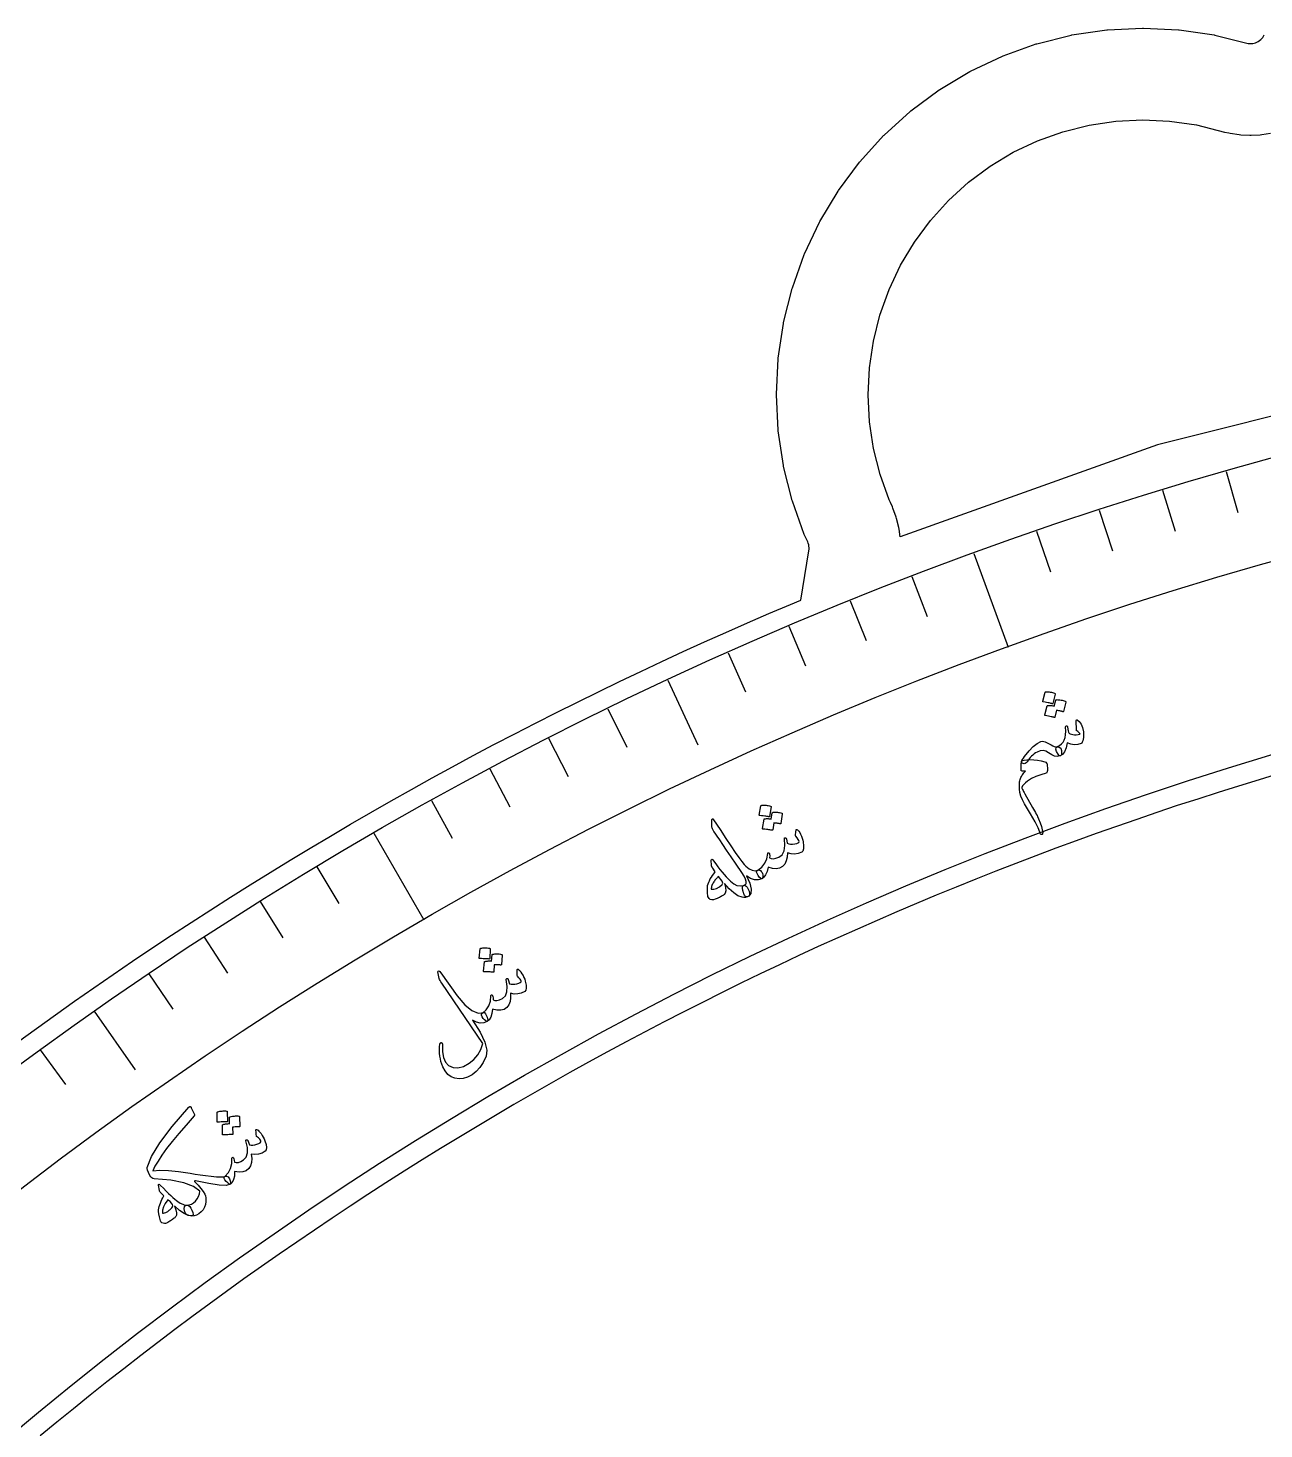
# Model space of a CAD drawing. Header units: millimetres. Extents: x -75 to 75, y -75 to 97.
# Drawn here: x -44.1 to -19.82, y 52.92 to 80.44 of the extents above; entities that cross this region are included whole.
import ezdxf

# ---------------------------------------------------------------- set-up
doc = ezdxf.new("R2010")
doc.units = ezdxf.units.MM
for name, color, linetype in [('CUT_INNER', 6, 'Continuous'), ('CUT_OUTER', 1, 'Continuous'), ('ENGRAVE', 7, 'Continuous'), ('ENGRAVE_FINE', 8, 'Continuous'), ('TEXT', 5, 'Continuous')]:
    doc.layers.add(name, color=color, linetype=linetype)

msp = doc.modelspace()

# ---------------------------------------------------------------- linework, layer by layer
at = {"layer": 'CUT_INNER'}
msp.add_lwpolyline([(-19.5175, 65.791), (-19.9208, 65.67), (-20.3234, 65.5466), (-20.7252, 65.4206), (-21.1262, 65.2922), (-21.5264, 65.1614), (-21.9258, 65.0281), (-22.3244, 64.8923), (-22.7222, 64.7541), (-23.1191, 64.6135), (-23.5151, 64.4704), (-23.9102, 64.3249), (-24.3045, 64.177), (-24.6978, 64.0266), (-25.0902, 63.8739), (-25.4816, 63.7187), (-25.8721, 63.5612), (-26.2617, 63.4012), (-26.6502, 63.2389), (-27.0377, 63.0742), (-27.4242, 62.9071), (-27.8097, 62.7376), (-28.1941, 62.5658), (-28.5775, 62.3917), (-28.9598, 62.2151), (-29.341, 62.0363), (-29.7211, 61.8551), (-30.1, 61.6715), (-30.4779, 61.4857), (-30.8546, 61.2975), (-31.2301, 61.107), (-31.6045, 60.9143), (-31.9776, 60.7192), (-32.3496, 60.5218), (-32.7203, 60.3222), (-33.0899, 60.1203), (-33.4581, 59.9161), (-33.8251, 59.7097), (-34.1909, 59.501), (-34.5553, 59.2901), (-34.9185, 59.077), (-35.2803, 58.8616), (-35.6408, 58.644), (-36, 58.4243), (-36.3578, 58.2023), (-36.7142, 57.9781), (-37.0693, 57.7517), (-37.4229, 57.5232), (-37.7752, 57.2925), (-38.126, 57.0596), (-38.4754, 56.8246), (-38.8233, 56.5874), (-39.1698, 56.3482), (-39.5148, 56.1068), (-39.8584, 55.8632), (-40.2004, 55.6176), (-40.5409, 55.3699), (-40.8799, 55.1201), (-41.2173, 54.8682), (-41.5532, 54.6143), (-41.8875, 54.3583), (-42.2203, 54.1003), (-42.5514, 53.8402), (-42.881, 53.5781), (-43.2089, 53.314), (-43.5352, 53.0478), (-43.8599, 52.7797)], dxfattribs=at)
at = {"layer": 'CUT_OUTER'}
msp.add_lwpolyline([(-44.307, 60.5136), (-43.9348, 60.7843), (-43.561, 61.0527), (-43.1856, 61.3189), (-42.8086, 61.5827), (-42.4299, 61.8442), (-42.0496, 62.1034), (-41.6678, 62.3602), (-41.2843, 62.6147), (-40.8994, 62.8669), (-40.5129, 63.1166), (-40.1248, 63.364), (-39.7353, 63.609), (-39.3442, 63.8516), (-38.9517, 64.0918), (-38.5577, 64.3296), (-38.1623, 64.565), (-37.7654, 64.798), (-37.3671, 65.0285), (-36.9674, 65.2565), (-36.5663, 65.4821), (-36.1638, 65.7053), (-35.7599, 65.9259), (-35.3548, 66.1441), (-34.9482, 66.3598), (-34.5404, 66.573), (-34.1313, 66.7837), (-33.7208, 66.9918), (-33.3092, 67.1975), (-32.8962, 67.4006), (-32.482, 67.6012), (-32.0666, 67.7992), (-31.65, 67.9947), (-31.2322, 68.1876), (-30.8132, 68.378), (-30.3931, 68.5657), (-29.9718, 68.7509), (-29.5494, 68.9335), (-29.1259, 69.1136), (-28.9234, 69.1981), (-28.7619, 70.1675), (-28.7584, 70.1977), (-28.758, 70.228), (-28.7606, 70.2582), (-28.7663, 70.288), (-28.775, 70.3171), (-28.7866, 70.3451), (-28.8488, 70.4767), (-28.8544, 70.4902), (-29.0875, 71.1417), (-29.0918, 71.1557), (-29.2599, 71.8268), (-29.2627, 71.8413), (-29.3642, 72.5256), (-29.3657, 72.5403), (-29.3996, 73.2313), (-29.3996, 73.246), (-29.3657, 73.937), (-29.3642, 73.9516), (-29.2627, 74.636), (-29.2599, 74.6504), (-29.0918, 75.3215), (-29.0875, 75.3356), (-28.8544, 75.987), (-28.8488, 76.0006), (-28.553, 76.626), (-28.546, 76.639), (-28.1904, 77.2324), (-28.1822, 77.2447), (-27.7701, 77.8004), (-27.7607, 77.8117), (-27.2961, 78.3243), (-27.2857, 78.3348), (-26.7731, 78.7994), (-26.7617, 78.8087), (-26.206, 79.2208), (-26.1938, 79.229), (-25.6004, 79.5847), (-25.5874, 79.5916), (-24.962, 79.8874), (-24.9484, 79.893), (-24.297, 80.1261), (-24.2829, 80.1304), (-23.6118, 80.2985), (-23.5974, 80.3014), (-22.913, 80.4029), (-22.8984, 80.4043), (-22.2074, 80.4383), (-22.1926, 80.4383), (-21.5016, 80.4043), (-21.487, 80.4029), (-20.8026, 80.3014), (-20.7882, 80.2985), (-20.1625, 80.1418), (-20.1336, 80.136), (-20.1043, 80.1331), (-20.0749, 80.1331), (-20.0456, 80.136), (-20.0167, 80.1418), (-19.9885, 80.1503), (-19.9613, 80.1616), (-19.9354, 80.1755), (-19.9109, 80.1918), (-19.8881, 80.2105), (-19.8673, 80.2313), (-19.8486, 80.2541), (-19.8323, 80.2785), (-19.8184, 80.3045)], dxfattribs=at)
at = {"layer": 'ENGRAVE'}
for points in [[(-14.7293, 74.0493), (-21.9165, 72.249), (-26.971, 70.4405), (-26.9927, 70.5962), (-26.9983, 70.626), (-27.0415, 70.8028), (-27.0502, 70.8319), (-27.111, 71.0034), (-27.1226, 71.0315), (-27.1594, 71.1147), (-27.1842, 71.1672), (-27.3635, 71.6666), (-27.4927, 72.1802), (-27.5709, 72.7041), (-27.5975, 73.2331), (-27.572, 73.7622), (-27.4948, 74.2862), (-27.3667, 74.8002), (-27.1887, 75.2991), (-26.9627, 75.7781), (-26.6909, 76.2327), (-26.3758, 76.6585), (-26.0205, 77.0513), (-25.6284, 77.4074), (-25.2033, 77.7234), (-24.7492, 77.9962), (-24.2706, 78.2231), (-23.7721, 78.4021), (-23.2584, 78.5313), (-22.7345, 78.6096), (-22.2055, 78.6361), (-21.6764, 78.6107), (-21.1523, 78.5335), (-20.5979, 78.3952), (-20.5137, 78.3764), (-20.4848, 78.3706), (-20.31, 78.3447), (-20.2807, 78.3418), (-20.1043, 78.3331), (-20.0749, 78.3331), (-19.8984, 78.3418), (-19.8691, 78.3447), (-19.6944, 78.3706)], [(-25.5207, 70.1175), (-24.8491, 68.2724)], [(-31.5347, 67.6264), (-30.942, 66.3553)], [(-37.3088, 64.6207), (-36.327, 62.9202)], [(-42.7988, 61.1231), (-41.9944, 59.9742)]]:
    msp.add_lwpolyline(points, dxfattribs=at)
for radius in [74.6175, 72.654, 69.0075]:
    msp.add_circle((0, 0), radius, dxfattribs=at)
at = {"layer": 'ENGRAVE_FINE'}
for points in [[(-20.5674, 71.7269), (-20.3354, 70.918)], [(-21.816, 71.3571), (-21.57, 70.5523)], [(-23.0581, 70.9655), (-22.798, 70.1651)], [(-24.2931, 70.5522), (-24.0191, 69.7566)], [(-26.7405, 69.6614), (-26.439, 68.8758)], [(-27.9522, 69.1841), (-27.637, 68.4039)], [(-29.1554, 68.6858), (-28.8266, 67.9112)], [(-30.3497, 68.1665), (-30.0074, 67.3977)], [(-32.7102, 67.0658), (-32.3413, 66.3094)], [(-33.8756, 66.4847), (-33.4936, 65.7349)], [(-35.0308, 65.8833), (-34.6357, 65.1403)], [(-36.1753, 65.2619), (-35.7673, 64.5259)], [(-38.4309, 63.9597), (-37.9974, 63.2384)], [(-39.5413, 63.2792), (-39.0953, 62.5656)], [(-40.6396, 62.5795), (-40.1813, 61.8738)], [(-41.7256, 61.8607), (-41.255, 61.1631)], [(-43.8591, 60.3668), (-43.3644, 59.686)]]:
    msp.add_lwpolyline(points, dxfattribs=at)
at = {"layer": 'TEXT'}
for points in [[(-24.1224, 67.3905), (-24.1208, 67.3939), (-24.1179, 67.3966), (-24.1135, 67.3987), (-24.1079, 67.4002), (-24.0856, 67.4), (-24.0636, 67.3988), (-24.0421, 67.3966), (-24.0209, 67.3934), (-23.9999, 67.3892), (-23.9789, 67.3839), (-23.9579, 67.3774), (-23.937, 67.3698), (-23.9313, 67.3664), (-23.9277, 67.3626), (-23.9261, 67.3582), (-23.9267, 67.3535), (-23.969, 67.1692), (-23.9715, 67.1652), (-23.9759, 67.1634), (-23.9822, 67.1636), (-23.9904, 67.166), (-23.9974, 67.1679), (-24.0083, 67.1707), (-24.0233, 67.1743), (-24.0421, 67.1787), (-24.0652, 67.1838), (-24.0927, 67.1895), (-24.1246, 67.1959), (-24.1611, 67.2029), (-24.1661, 67.2044), (-24.1692, 67.2066), (-24.1702, 67.2096), (-24.1693, 67.2133)], [(-23.9113, 67.2343), (-23.9097, 67.2376), (-23.9067, 67.2403), (-23.9024, 67.2424), (-23.8968, 67.2439), (-23.8745, 67.2436), (-23.8527, 67.2423), (-23.8312, 67.24), (-23.81, 67.2368), (-23.7891, 67.2326), (-23.7682, 67.2272), (-23.7473, 67.2206), (-23.7264, 67.213), (-23.7219, 67.21), (-23.719, 67.2062), (-23.7177, 67.2015), (-23.7181, 67.1959), (-23.7605, 67.0118), (-23.7625, 67.0089), (-23.7663, 67.0075), (-23.7721, 67.0077), (-23.7798, 67.0094), (-23.785, 67.0106), (-23.793, 67.0125), (-23.8039, 67.015), (-23.8177, 67.0182), (-23.8343, 67.0219), (-23.8538, 67.026), (-23.876, 67.0304), (-23.9011, 67.0353), (-23.9311, 66.8998), (-23.9336, 66.8959), (-23.938, 66.894), (-23.9443, 66.8943), (-23.9524, 66.8967), (-23.9594, 66.8986), (-23.9703, 66.9014), (-23.9852, 66.905), (-24.004, 66.9094), (-24.027, 66.9145), (-24.0544, 66.9202), (-24.0863, 66.9266), (-24.1226, 66.9336), (-24.1267, 66.9354), (-24.1292, 66.9379), (-24.1299, 66.941), (-24.1288, 66.9447), (-24.0825, 67.1219), (-24.0809, 67.1253), (-24.0779, 67.128), (-24.0736, 67.1301), (-24.0679, 67.1316), (-24.0522, 67.1314), (-24.0365, 67.1308), (-24.0208, 67.1299), (-24.005, 67.1285), (-23.9894, 67.1265), (-23.9739, 67.1237), (-23.9585, 67.1202), (-23.9433, 67.116)], [(-23.5099, 66.8334), (-23.5094, 66.8424), (-23.5067, 66.8478), (-23.5018, 66.8495), (-23.4949, 66.8475), (-23.451, 66.8154), (-23.4159, 66.7652), (-23.3894, 66.697), (-23.3716, 66.6107), (-23.3682, 66.572), (-23.3677, 66.5348), (-23.3703, 66.499), (-23.3758, 66.4647), (-23.3839, 66.4334), (-23.3928, 66.4092), (-23.4027, 66.3923), (-23.4133, 66.3826), (-23.4802, 66.3609), (-23.549, 66.3557), (-23.6198, 66.367), (-23.6927, 66.3947), (-23.712, 66.2972), (-23.7408, 66.2221), (-23.7793, 66.1695), (-23.8274, 66.1392), (-23.8358, 66.1391), (-23.8454, 66.1444), (-23.856, 66.1552), (-23.8679, 66.1714), (-23.8965, 66.2259), (-23.91, 66.2683), (-23.9083, 66.2986), (-23.8914, 66.3168), (-23.8426, 66.3445), (-23.8021, 66.3762), (-23.77, 66.4118), (-23.7462, 66.4513), (-23.73, 66.4982), (-23.7206, 66.5557), (-23.718, 66.6238), (-23.7223, 66.7026), (-23.7216, 66.7125), (-23.7184, 66.7201), (-23.7129, 66.7256), (-23.7048, 66.7289), (-23.6957, 66.7295), (-23.6888, 66.7262), (-23.6842, 66.7191), (-23.6818, 66.7081), (-23.676, 66.6655), (-23.6697, 66.6317), (-23.663, 66.6067), (-23.6557, 66.5905), (-23.6454, 66.5804), (-23.6289, 66.5716), (-23.6063, 66.5642), (-23.5775, 66.5581), (-23.5442, 66.5551), (-23.51, 66.5559), (-23.475, 66.5606), (-23.4392, 66.5692), (-23.4391, 66.5692), (-23.4387, 66.5693), (-23.4381, 66.5696), (-23.4372, 66.5699), (-23.4365, 66.5722), (-23.4376, 66.5758), (-23.4406, 66.5808), (-23.4455, 66.587), (-23.4532, 66.5948), (-23.465, 66.6046), (-23.4808, 66.6162), (-23.5006, 66.6298), (-23.5041, 66.6323), (-23.5066, 66.636), (-23.5082, 66.6409), (-23.5088, 66.6469)], [(-24.2096, 66.4202), (-24.1709, 66.4254), (-24.1239, 66.4162), (-24.0685, 66.3923), (-24.0049, 66.3539), (-23.9719, 66.3342), (-23.943, 66.3211), (-23.9181, 66.3146), (-23.8973, 66.3147), (-23.8473, 66.3135), (-23.8145, 66.2899), (-23.7989, 66.2439), (-23.8006, 66.1756), (-23.8039, 66.1627), (-23.8104, 66.152), (-23.8202, 66.1435), (-23.8333, 66.1371), (-23.8838, 66.1278), (-23.9374, 66.1352), (-23.994, 66.1593), (-24.0537, 66.2001), (-24.1059, 66.2323), (-24.1609, 66.2453), (-24.2186, 66.2392), (-24.2791, 66.2138), (-24.3091, 66.1961), (-24.3377, 66.1767), (-24.3649, 66.1555), (-24.3908, 66.1325), (-24.4151, 66.1079), (-24.4375, 66.0817), (-24.4581, 66.054), (-24.4768, 66.0247), (-24.4947, 66.0015), (-24.5132, 65.9877), (-24.5324, 65.9831), (-24.5523, 65.9877), (-24.5706, 65.9978), (-24.5828, 66.0083), (-24.5886, 66.0191), (-24.5882, 66.0303), (-24.5818, 66.0458), (-24.5691, 66.0676), (-24.5501, 66.0956), (-24.5248, 66.1299), (-24.4366, 66.2389), (-24.3545, 66.3236), (-24.2788, 66.384), (-24.2096, 66.4202)], [(-24.5956, 65.8708), (-24.5955, 65.9347), (-24.5931, 65.9837), (-24.5886, 66.0178), (-24.5818, 66.0371), (-24.5646, 66.0491), (-24.5321, 66.0579), (-24.4841, 66.0634), (-24.4207, 66.0656), (-24.3465, 66.0634), (-24.2727, 66.0553), (-24.1994, 66.0414), (-24.1265, 66.0217), (-24.1069, 66.013), (-24.0928, 65.9994), (-24.0842, 65.9811), (-24.081, 65.958), (-24.0798, 65.9341), (-24.079, 65.9129), (-24.0786, 65.8944), (-24.0786, 65.8785), (-24.0788, 65.8654), (-24.079, 65.8554), (-24.0792, 65.8485), (-24.0795, 65.8446), (-24.0821, 65.8262), (-24.087, 65.8123), (-24.0945, 65.8027), (-24.1044, 65.7976), (-24.2092, 65.7695), (-24.3049, 65.7344), (-24.3913, 65.6922), (-24.4683, 65.6429), (-24.5084, 65.6117), (-24.5408, 65.58), (-24.5655, 65.5478), (-24.5825, 65.5151), (-24.5813, 65.5103), (-24.5782, 65.5024), (-24.5732, 65.4915), (-24.5661, 65.4776), (-24.5571, 65.4606), (-24.5462, 65.4406), (-24.5332, 65.4175), (-24.5183, 65.3914), (-24.3712, 65.1284), (-24.3502, 65.0918), (-24.3307, 65.0576), (-24.3128, 65.0257), (-24.2965, 64.9962), (-24.2819, 64.9691), (-24.2692, 64.9445), (-24.2584, 64.9225), (-24.2495, 64.9029), (-24.2174, 64.8261), (-24.1934, 64.7543), (-24.1777, 64.6875), (-24.17, 64.6258), (-24.1715, 64.6137), (-24.1751, 64.6043), (-24.1809, 64.5978), (-24.1888, 64.5942), (-24.2009, 64.5943), (-24.2114, 64.602), (-24.2204, 64.6172), (-24.2278, 64.64), (-24.2598, 64.7237), (-24.3199, 64.8447), (-24.4084, 65.0029), (-24.5254, 65.1982), (-24.5667, 65.2763), (-24.5975, 65.3504), (-24.6178, 65.4207), (-24.6274, 65.4871), (-24.6288, 65.5181), (-24.6291, 65.5478), (-24.6283, 65.576), (-24.6265, 65.6028), (-24.6235, 65.6281), (-24.6193, 65.6517), (-24.6139, 65.6737), (-24.6073, 65.694), (-24.5986, 65.7136), (-24.5888, 65.7329), (-24.5778, 65.7516), (-24.5657, 65.77), (-24.5527, 65.7881), (-24.5388, 65.8058), (-24.5241, 65.8233), (-24.5086, 65.8406), (-24.5102, 65.8411), (-24.5123, 65.8414), (-24.5149, 65.8416), (-24.5179, 65.8416), (-24.5214, 65.8414), (-24.5255, 65.841), (-24.53, 65.8404), (-24.535, 65.8397), (-24.5397, 65.8401), (-24.5444, 65.8404), (-24.5493, 65.8405), (-24.5542, 65.8404), (-24.5592, 65.8403), (-24.5644, 65.8402), (-24.5698, 65.8402), (-24.5753, 65.8403), (-24.5843, 65.8427), (-24.5906, 65.8486), (-24.5944, 65.858), (-24.5956, 65.8708)], [(-29.7048, 65.1576), (-29.7034, 65.1611), (-29.7007, 65.164), (-29.6966, 65.1665), (-29.691, 65.1685), (-29.6688, 65.1701), (-29.6468, 65.1707), (-29.6251, 65.1703), (-29.6037, 65.169), (-29.5825, 65.1666), (-29.5611, 65.163), (-29.5397, 65.1583), (-29.5182, 65.1525), (-29.5122, 65.1496), (-29.5083, 65.1461), (-29.5064, 65.1419), (-29.5065, 65.1371), (-29.5333, 64.9499), (-29.5355, 64.9457), (-29.5397, 64.9435), (-29.546, 64.9432), (-29.5543, 64.9449), (-29.5614, 64.9463), (-29.5726, 64.9481), (-29.5878, 64.9504), (-29.6069, 64.9532), (-29.6303, 64.9564), (-29.6582, 64.9598), (-29.6906, 64.9634), (-29.7275, 64.9673), (-29.7327, 64.9684), (-29.7359, 64.9704), (-29.7372, 64.9733), (-29.7366, 64.977)], [(-29.4812, 65.0196), (-29.4799, 65.0231), (-29.4771, 65.026), (-29.473, 65.0285), (-29.4675, 65.0304), (-29.4453, 65.032), (-29.4234, 65.0325), (-29.4018, 65.0321), (-29.3804, 65.0307), (-29.3592, 65.0282), (-29.3379, 65.0245), (-29.3165, 65.0198), (-29.2951, 65.0139), (-29.2903, 65.0113), (-29.2871, 65.0078), (-29.2855, 65.0032), (-29.2854, 64.9976), (-29.3123, 64.8106), (-29.3139, 64.8075), (-29.3177, 64.8058), (-29.3234, 64.8055), (-29.3313, 64.8066), (-29.3365, 64.8074), (-29.3447, 64.8086), (-29.3557, 64.8102), (-29.3698, 64.8122), (-29.3867, 64.8144), (-29.4064, 64.8169), (-29.4289, 64.8194), (-29.4543, 64.8222), (-29.4729, 64.6846), (-29.4751, 64.6805), (-29.4793, 64.6783), (-29.4856, 64.678), (-29.4939, 64.6797), (-29.501, 64.6811), (-29.5121, 64.6829), (-29.5272, 64.6852), (-29.5464, 64.688), (-29.5697, 64.6912), (-29.5975, 64.6946), (-29.6298, 64.6983), (-29.6666, 64.7022), (-29.6709, 64.7037), (-29.6735, 64.706), (-29.6745, 64.709), (-29.6738, 64.7128), (-29.6424, 64.8932), (-29.6411, 64.8967), (-29.6384, 64.8997), (-29.6342, 64.9021), (-29.6287, 64.9041), (-29.6131, 64.9052), (-29.5973, 64.906), (-29.5816, 64.9063), (-29.5658, 64.9063), (-29.55, 64.9056), (-29.5343, 64.9042), (-29.5187, 64.902), (-29.5032, 64.899)], [(-30.0624, 63.4996), (-30.0685, 63.537), (-30.0681, 63.5654), (-30.061, 63.5847), (-30.0474, 63.5949), (-30.026, 63.6031), (-30.0099, 63.612), (-29.999, 63.6216), (-29.9934, 63.632), (-29.9924, 63.6685), (-30.0067, 63.7167), (-30.0363, 63.7765), (-30.0813, 63.8479), (-30.1926, 64.012), (-30.2917, 64.158), (-30.3784, 64.2861), (-30.4529, 64.3962), (-30.5151, 64.4883), (-30.5652, 64.5624), (-30.6031, 64.6184), (-30.6288, 64.6564), (-30.6445, 64.6822), (-30.6562, 64.7044), (-30.6638, 64.7229), (-30.6674, 64.7379), (-30.6718, 64.8565), (-30.6661, 64.8869), (-30.6579, 64.9019), (-30.6472, 64.9017), (-30.6339, 64.886), (-30.5087, 64.6908), (-30.3967, 64.5187), (-30.2978, 64.3698), (-30.2121, 64.2442), (-30.1396, 64.1416), (-30.0805, 64.0618), (-30.0348, 64.0049), (-30.0024, 63.9708), (-29.936, 63.9208), (-29.8746, 63.8917), (-29.818, 63.8834), (-29.7663, 63.8959), (-29.7499, 63.8996), (-29.7328, 63.8959), (-29.7152, 63.8846), (-29.6969, 63.8657), (-29.6833, 63.8467), (-29.6734, 63.8263), (-29.6672, 63.8045), (-29.6646, 63.7813), (-29.6657, 63.7605), (-29.6697, 63.7442), (-29.6767, 63.7323), (-29.6866, 63.7248), (-29.7578, 63.704), (-29.8314, 63.7069), (-29.9075, 63.7335), (-29.9863, 63.7837), (-29.9238, 63.6389), (-29.8957, 63.5238), (-29.9019, 63.4383), (-29.9424, 63.3823), (-29.9557, 63.374), (-29.9683, 63.3689), (-29.9801, 63.3671), (-29.9911, 63.3686), (-30.0035, 63.3739), (-30.0148, 63.3835), (-30.025, 63.3973), (-30.0341, 63.4155), (-30.038, 63.4264), (-30.0419, 63.4371), (-30.0458, 63.4476), (-30.0496, 63.4581), (-30.0532, 63.4685), (-30.0566, 63.4789), (-30.0596, 63.4893), (-30.0624, 63.4996)], [(-29.013, 64.69), (-29.0101, 64.6947), (-29.0047, 64.696), (-28.997, 64.6937), (-28.9867, 64.688), (-28.9734, 64.6764), (-28.9589, 64.6579), (-28.9433, 64.6325), (-28.9266, 64.6), (-28.9091, 64.5625), (-28.8946, 64.5247), (-28.8832, 64.4867), (-28.8748, 64.4485), (-28.8656, 64.371), (-28.8674, 64.3116), (-28.88, 64.2703), (-28.9037, 64.247), (-28.9725, 64.2207), (-29.0425, 64.2103), (-29.1137, 64.2156), (-29.186, 64.2368), (-29.1897, 64.15), (-29.2069, 64.0757), (-29.2379, 64.0139), (-29.2824, 63.9645), (-29.3383, 63.9326), (-29.404, 63.9203), (-29.4796, 63.9276), (-29.5653, 63.9545), (-29.5852, 63.8694), (-29.6123, 63.8027), (-29.6468, 63.7542), (-29.6885, 63.7239), (-29.7001, 63.7248), (-29.7162, 63.7364), (-29.7366, 63.7587), (-29.7615, 63.7917), (-29.7812, 63.8265), (-29.7889, 63.8553), (-29.7846, 63.8781), (-29.7682, 63.895), (-29.6899, 63.9556), (-29.6312, 64.0297), (-29.5919, 64.1176), (-29.5721, 64.2193), (-29.5711, 64.2248), (-29.5692, 64.2293), (-29.5666, 64.2327), (-29.5632, 64.235), (-29.5584, 64.2366), (-29.5537, 64.237), (-29.549, 64.2363), (-29.5444, 64.2344), (-29.5379, 64.2249), (-29.5341, 64.2056), (-29.5329, 64.1765), (-29.5344, 64.1374), (-29.5021, 64.1227), (-29.4611, 64.1197), (-29.4115, 64.1285), (-29.3531, 64.1491), (-29.2899, 64.1956), (-29.2506, 64.2713), (-29.2351, 64.3762), (-29.2433, 64.5102), (-29.2438, 64.517), (-29.2431, 64.5224), (-29.2411, 64.5263), (-29.2379, 64.5288), (-29.2323, 64.5308), (-29.227, 64.5314), (-29.2219, 64.5308), (-29.2172, 64.529), (-29.2126, 64.5253), (-29.209, 64.5211), (-29.2064, 64.5166), (-29.2047, 64.5116), (-29.1875, 64.4227), (-29.1562, 64.413), (-29.1214, 64.4077), (-29.0832, 64.4068), (-29.0415, 64.4104), (-29.0028, 64.4179), (-28.9754, 64.4281), (-28.9592, 64.441), (-28.9543, 64.4566), (-28.9587, 64.475), (-28.9713, 64.4983), (-28.9922, 64.5266), (-29.0213, 64.5598), (-29.0242, 64.5716), (-29.0238, 64.5972), (-29.02, 64.6367), (-29.013, 64.69)], [(-30.3049, 63.6794), (-30.2398, 63.626), (-30.1752, 63.5941), (-30.1111, 63.5837), (-30.0474, 63.5949), (-30.0296, 63.5972), (-30.012, 63.5919), (-29.9945, 63.579), (-29.9772, 63.5584), (-29.9696, 63.5468), (-29.9625, 63.5346), (-29.9557, 63.5221), (-29.9492, 63.509), (-29.9434, 63.4955), (-29.9386, 63.4816), (-29.9347, 63.4672), (-29.9317, 63.4523), (-29.9285, 63.4272), (-29.9289, 63.4073), (-29.9329, 63.3926), (-29.9405, 63.3832), (-29.9719, 63.3684), (-30.0048, 63.3598), (-30.0392, 63.3574), (-30.0751, 63.3613), (-30.1553, 63.3912), (-30.2391, 63.4465), (-30.3263, 63.527), (-30.4172, 63.6328), (-30.4012, 63.5521), (-30.397, 63.489), (-30.4047, 63.4434), (-30.4243, 63.4154), (-30.4376, 63.4059), (-30.4519, 63.3964), (-30.4672, 63.3869), (-30.4837, 63.3776), (-30.5012, 63.3683), (-30.5201, 63.3589), (-30.5403, 63.3495), (-30.5617, 63.34), (-30.6017, 63.3239), (-30.6335, 63.3135), (-30.657, 63.3088), (-30.6723, 63.3098), (-30.7016, 63.3204), (-30.7234, 63.3352), (-30.7377, 63.3542), (-30.7445, 63.3774), (-30.7531, 63.456), (-30.7574, 63.518), (-30.7574, 63.5634), (-30.7532, 63.5923), (-30.7435, 63.6234), (-30.7313, 63.6553), (-30.7164, 63.6878), (-30.6989, 63.721), (-30.6788, 63.7548), (-30.6561, 63.7893), (-30.6307, 63.8244), (-30.6027, 63.8603), (-30.6504, 63.9305), (-30.6556, 63.9391), (-30.6604, 63.9472), (-30.6648, 63.9545), (-30.6686, 63.9613), (-30.6718, 63.9674), (-30.6741, 63.9732), (-30.6754, 63.9785), (-30.6758, 63.9834), (-30.6804, 64.0905), (-30.6783, 64.1061), (-30.6701, 64.1094), (-30.6558, 64.1006), (-30.6354, 64.0795), (-30.5933, 64.0197), (-30.5513, 63.9628), (-30.5094, 63.9087), (-30.4675, 63.8575), (-30.426, 63.809), (-30.3851, 63.7632), (-30.3447, 63.72), (-30.3049, 63.6794)], [(-30.5367, 63.771), (-30.5482, 63.7605), (-30.56, 63.7493), (-30.5721, 63.7374), (-30.5843, 63.7248), (-30.5966, 63.7113), (-30.6085, 63.6964), (-30.62, 63.6802), (-30.6313, 63.6627), (-30.6421, 63.6454), (-30.6517, 63.6279), (-30.66, 63.61), (-30.667, 63.592), (-30.6726, 63.5737), (-30.6766, 63.5553), (-30.6791, 63.5368), (-30.6801, 63.5181), (-30.6277, 63.5193), (-30.5743, 63.5359), (-30.5198, 63.5678), (-30.4643, 63.6149), (-30.4577, 63.6266), (-30.4561, 63.6415), (-30.4595, 63.6595), (-30.4679, 63.6806)], [(-35.2216, 62.3484), (-35.2205, 62.352), (-35.2181, 62.3552), (-35.2142, 62.358), (-35.2088, 62.3604), (-35.1868, 62.364), (-35.165, 62.3665), (-35.1434, 62.368), (-35.1219, 62.3685), (-35.1005, 62.3679), (-35.0789, 62.3662), (-35.0572, 62.3634), (-35.0352, 62.3595), (-35.029, 62.3571), (-35.0248, 62.3539), (-35.0226, 62.3499), (-35.0223, 62.3451), (-35.0328, 62.1563), (-35.0346, 62.152), (-35.0386, 62.1494), (-35.0448, 62.1486), (-35.0533, 62.1495), (-35.0605, 62.1503), (-35.0718, 62.1511), (-35.0871, 62.1521), (-35.1064, 62.1533), (-35.13, 62.1544), (-35.1581, 62.1554), (-35.1907, 62.1562), (-35.2278, 62.1569), (-35.233, 62.1575), (-35.2364, 62.1592), (-35.238, 62.162), (-35.2377, 62.1658)], [(-34.9869, 62.2302), (-34.9859, 62.2338), (-34.9834, 62.237), (-34.9795, 62.2398), (-34.9742, 62.2422), (-34.9522, 62.2457), (-34.9305, 62.2481), (-34.9089, 62.2496), (-34.8875, 62.25), (-34.8661, 62.2493), (-34.8446, 62.2476), (-34.8229, 62.2447), (-34.801, 62.2407), (-34.796, 62.2385), (-34.7925, 62.2352), (-34.7905, 62.2308), (-34.79, 62.2252), (-34.8006, 62.0366), (-34.802, 62.0334), (-34.8055, 62.0314), (-34.8113, 62.0306), (-34.8192, 62.031), (-34.8245, 62.0313), (-34.8327, 62.0318), (-34.8439, 62.0324), (-34.858, 62.0332), (-34.875, 62.034), (-34.8949, 62.0347), (-34.9176, 62.0354), (-34.9431, 62.0359), (-34.9497, 61.8973), (-34.9515, 61.8929), (-34.9555, 61.8904), (-34.9618, 61.8896), (-34.9702, 61.8906), (-34.9774, 61.8913), (-34.9887, 61.8922), (-35.0039, 61.8932), (-35.0232, 61.8943), (-35.0467, 61.8954), (-35.0747, 61.8965), (-35.1072, 61.8973), (-35.1442, 61.898), (-35.1486, 61.8991), (-35.1515, 61.9012), (-35.1527, 61.9041), (-35.1523, 61.9079), (-35.1366, 62.0904), (-35.1356, 62.094), (-35.1331, 62.0972), (-35.1293, 62.1), (-35.1239, 62.1024), (-35.1084, 62.1049), (-35.0928, 62.1071), (-35.0771, 62.1088), (-35.0614, 62.1101), (-35.0456, 62.1108), (-35.0299, 62.1107), (-35.0141, 62.1098), (-34.9984, 62.1082)], [(-34.492, 61.9423), (-34.4895, 61.9473), (-34.4843, 61.949), (-34.4763, 61.9474), (-34.4657, 61.9426), (-34.4513, 61.9322), (-34.4353, 61.9151), (-34.4176, 61.891), (-34.3981, 61.8601), (-34.3774, 61.8242), (-34.3598, 61.7879), (-34.3451, 61.751), (-34.3335, 61.7137), (-34.3176, 61.6373), (-34.3142, 61.5779), (-34.3233, 61.5357), (-34.3448, 61.5104), (-34.4111, 61.4783), (-34.48, 61.4618), (-34.5513, 61.461), (-34.6252, 61.4758), (-34.6214, 61.3891), (-34.6322, 61.3136), (-34.6576, 61.2493), (-34.6978, 61.1963), (-34.7506, 61.1597), (-34.815, 61.1417), (-34.891, 61.1425), (-34.9787, 61.1619), (-34.9912, 61.0754), (-35.0125, 61.0065), (-35.0426, 60.9552), (-35.0815, 60.9215), (-35.0932, 60.9214), (-35.1102, 60.9316), (-35.1325, 60.952), (-35.1601, 60.9827), (-35.1828, 61.0157), (-35.1929, 61.0437), (-35.1906, 61.0668), (-35.1757, 61.0851), (-35.103, 61.1522), (-35.0509, 61.2311), (-35.0193, 61.3221), (-35.0084, 61.4251), (-35.0078, 61.4307), (-35.0064, 61.4353), (-35.004, 61.4389), (-35.0008, 61.4415), (-34.9962, 61.4435), (-34.9916, 61.4443), (-34.9869, 61.444), (-34.9821, 61.4425), (-34.9748, 61.4337), (-34.9693, 61.4148), (-34.9656, 61.3858), (-34.9637, 61.3467), (-34.9303, 61.3349), (-34.8892, 61.3355), (-34.8405, 61.3485), (-34.7841, 61.374), (-34.7252, 61.4259), (-34.6926, 61.5047), (-34.6862, 61.6105), (-34.7059, 61.7433), (-34.707, 61.7501), (-34.7067, 61.7555), (-34.7051, 61.7596), (-34.7021, 61.7623), (-34.6967, 61.7647), (-34.6915, 61.7659), (-34.6864, 61.7657), (-34.6815, 61.7642), (-34.6767, 61.761), (-34.6727, 61.7572), (-34.6697, 61.7528), (-34.6676, 61.748), (-34.6428, 61.6609), (-34.6107, 61.6539), (-34.5756, 61.6517), (-34.5375, 61.6541), (-34.4963, 61.6613), (-34.4584, 61.6721), (-34.4319, 61.6846), (-34.4169, 61.6989), (-34.4133, 61.7148), (-34.4193, 61.7328), (-34.4339, 61.755), (-34.4572, 61.7813), (-34.4891, 61.8119), (-34.4929, 61.8234), (-34.4947, 61.849), (-34.4944, 61.8886), (-34.492, 61.9423)], [(-35.6684, 61.4253), (-35.5228, 61.2491), (-35.3857, 61.1358), (-35.2572, 61.0853), (-35.1371, 61.0976), (-35.1257, 61.0921), (-35.1132, 61.075), (-35.0996, 61.0466), (-35.0848, 61.0067), (-35.0744, 60.9746), (-35.0701, 60.9498), (-35.0719, 60.9325), (-35.0797, 60.9225), (-35.1466, 60.8961), (-35.2172, 60.8916), (-35.2916, 60.9091), (-35.3698, 60.9487), (-35.2207, 60.7138), (-35.1263, 60.5176), (-35.0862, 60.3602), (-35.1005, 60.2414), (-35.1612, 60.1187), (-35.2278, 60.0169), (-35.3006, 59.936), (-35.3795, 59.8759), (-35.467, 59.8304), (-35.552, 59.8035), (-35.6347, 59.7953), (-35.7151, 59.8058), (-35.7895, 59.835), (-35.8544, 59.8826), (-35.9096, 59.9489), (-35.9552, 60.0338), (-35.9737, 60.0825), (-35.989, 60.1333), (-36.0011, 60.186), (-36.0099, 60.2406), (-36.0153, 60.2972), (-36.0172, 60.3559), (-36.0155, 60.4167), (-36.0104, 60.4796), (-36.0085, 60.4872), (-36.0054, 60.4936), (-36.001, 60.499), (-35.9953, 60.5033), (-35.9899, 60.5056), (-35.9843, 60.5062), (-35.9786, 60.505), (-35.9727, 60.502), (-35.9676, 60.4973), (-35.9641, 60.4907), (-35.9623, 60.4822), (-35.962, 60.4718), (-35.9599, 60.3283), (-35.9386, 60.2117), (-35.8985, 60.1219), (-35.8396, 60.0589), (-35.7519, 60.0164), (-35.6551, 60.0094), (-35.5491, 60.038), (-35.4338, 60.102), (-35.3428, 60.1775), (-35.268, 60.2675), (-35.2094, 60.3722), (-35.167, 60.4916), (-35.9717, 61.6735), (-35.9908, 61.7018), (-36.0057, 61.7265), (-36.0163, 61.7477), (-36.0227, 61.7652), (-36.0512, 61.8942), (-36.0433, 61.9113), (-36.0311, 61.9145), (-36.0144, 61.9038), (-35.9934, 61.8793)], [(-40.9357, 59.2427), (-40.9305, 59.2457), (-40.9256, 59.2477), (-40.9208, 59.2486), (-40.9163, 59.2484), (-40.9098, 59.2467), (-40.9037, 59.2424), (-40.8982, 59.2356), (-40.8931, 59.2262), (-40.8302, 59.0937), (-40.828, 59.0871), (-40.8282, 59.0805), (-40.8306, 59.0739), (-40.8352, 59.0673), (-40.9968, 58.8871), (-41.141, 58.7197), (-41.2681, 58.5652), (-41.3781, 58.4237), (-41.4712, 58.2954), (-41.5474, 58.1805), (-41.6066, 58.0789), (-41.6491, 57.9908), (-41.5101, 58.0013), (-41.341, 57.9966), (-41.1421, 57.9764), (-40.9134, 57.9405), (-40.8186, 57.9251), (-40.7185, 57.9104), (-40.6134, 57.8963), (-40.5031, 57.8828), (-40.4017, 57.8726), (-40.3232, 57.8684), (-40.2674, 57.8703), (-40.2345, 57.8783), (-40.1998, 57.8852), (-40.1699, 57.8696), (-40.1447, 57.8315), (-40.1243, 57.771), (-40.1209, 57.7533), (-40.1201, 57.7394), (-40.1221, 57.7294), (-40.1267, 57.7233), (-40.206, 57.7023), (-40.3463, 57.707), (-40.5479, 57.7371), (-40.8111, 57.792), (-40.8235, 57.7907), (-40.8306, 57.7878), (-40.8323, 57.7832), (-40.8287, 57.7769), (-40.7606, 57.7046), (-40.7048, 57.6397), (-40.6613, 57.5822), (-40.6301, 57.532), (-40.6171, 57.4945), (-40.6089, 57.4577), (-40.6054, 57.4218), (-40.6066, 57.3868), (-40.617, 57.3263), (-40.6356, 57.2717), (-40.6626, 57.2231), (-40.6979, 57.1805), (-40.7433, 57.1408), (-40.7893, 57.1141), (-40.836, 57.1003), (-40.8834, 57.0997), (-40.9416, 57.1113), (-40.9853, 57.1318), (-41.0145, 57.161), (-41.0291, 57.1991), (-41.0334, 57.2473), (-41.0268, 57.282), (-41.0093, 57.3033), (-40.9808, 57.3111), (-40.9344, 57.3177), (-40.8904, 57.3338), (-40.8487, 57.3594), (-40.8094, 57.3947), (-40.7756, 57.4367), (-40.7507, 57.4827), (-40.7346, 57.5326), (-40.7275, 57.5865), (-40.8486, 57.6783), (-41.0377, 57.7503), (-41.2952, 57.802), (-41.6214, 57.8325), (-41.6481, 57.8377), (-41.6713, 57.8502), (-41.691, 57.8701), (-41.7072, 57.8974), (-41.7339, 57.9544), (-41.752, 57.9995), (-41.7615, 58.0327), (-41.7625, 58.054), (-41.6764, 58.2689), (-41.5114, 58.5382), (-41.2662, 58.8613), (-40.9398, 59.2373), (-40.939, 59.2379), (-40.9384, 59.2386), (-40.938, 59.2393), (-40.9377, 59.24), (-40.9375, 59.2407), (-40.9371, 59.2414), (-40.9365, 59.242), (-40.9357, 59.2427)], [(-40.3857, 59.1344), (-40.385, 59.1381), (-40.3828, 59.1415), (-40.3791, 59.1446), (-40.374, 59.1475), (-40.3524, 59.1529), (-40.3308, 59.1572), (-40.3094, 59.1606), (-40.2881, 59.1629), (-40.2667, 59.1641), (-40.245, 59.1643), (-40.2231, 59.1633), (-40.201, 59.1613), (-40.1946, 59.1594), (-40.1901, 59.1566), (-40.1875, 59.1528), (-40.1868, 59.148), (-40.1813, 58.959), (-40.1827, 58.9545), (-40.1865, 58.9516), (-40.1926, 58.9503), (-40.2011, 58.9506), (-40.2084, 58.9507), (-40.2197, 58.9506), (-40.2351, 58.9503), (-40.2544, 58.9497), (-40.278, 58.9489), (-40.3061, 58.9475), (-40.3386, 58.9455), (-40.3756, 58.9431), (-40.3809, 58.9433), (-40.3844, 58.9447), (-40.3862, 58.9473), (-40.3863, 58.9511)], [(-40.1419, 59.0366), (-40.1411, 59.0403), (-40.139, 59.0436), (-40.1353, 59.0467), (-40.1302, 59.0496), (-40.1086, 59.0549), (-40.0871, 59.0592), (-40.0657, 59.0625), (-40.0445, 59.0647), (-40.0231, 59.0659), (-40.0015, 59.0659), (-39.9796, 59.0649), (-39.9575, 59.0628), (-39.9524, 59.061), (-39.9486, 59.0581), (-39.9462, 59.0538), (-39.9452, 59.0483), (-39.9397, 58.8595), (-39.9409, 58.8562), (-39.9442, 58.8539), (-39.9499, 58.8526), (-39.9578, 58.8523), (-39.9631, 58.8522), (-39.9713, 58.852), (-39.9825, 58.8516), (-39.9967, 58.8512), (-40.0137, 58.8506), (-40.0335, 58.8496), (-40.0562, 58.8483), (-40.0817, 58.8467), (-40.0766, 58.708), (-40.078, 58.7035), (-40.0817, 58.7006), (-40.0879, 58.6993), (-40.0963, 58.6995), (-40.1036, 58.6997), (-40.1149, 58.6996), (-40.1302, 58.6993), (-40.1495, 58.6988), (-40.173, 58.6979), (-40.201, 58.6966), (-40.2335, 58.6947), (-40.2704, 58.6922), (-40.2749, 58.693), (-40.2779, 58.6947), (-40.2793, 58.6976), (-40.2793, 58.7014), (-40.2791, 58.8846), (-40.2784, 58.8882), (-40.2763, 58.8916), (-40.2726, 58.8947), (-40.2675, 58.8976), (-40.2523, 58.9014), (-40.2369, 58.9049), (-40.2214, 58.9079), (-40.2058, 58.9105), (-40.1902, 58.9126), (-40.1745, 58.9138), (-40.1587, 58.9143), (-40.143, 58.9141)], [(-39.6243, 58.7917), (-39.6222, 58.7969), (-39.6172, 58.799), (-39.6091, 58.7981), (-39.5981, 58.7942), (-39.5829, 58.7851), (-39.5655, 58.7694), (-39.5458, 58.7469), (-39.5238, 58.7178), (-39.5001, 58.6838), (-39.4794, 58.649), (-39.4617, 58.6135), (-39.4469, 58.5773), (-39.4247, 58.5026), (-39.4162, 58.4437), (-39.4217, 58.4008), (-39.441, 58.3739), (-39.5043, 58.3362), (-39.5715, 58.314), (-39.6425, 58.3071), (-39.7174, 58.3156), (-39.7062, 58.2295), (-39.7106, 58.1533), (-39.7305, 58.0872), (-39.766, 58.0309), (-39.8156, 57.9899), (-39.8782, 57.9666), (-39.954, 57.9609), (-40.043, 57.9728), (-40.0481, 57.8856), (-40.0635, 57.8151), (-40.0891, 57.7615), (-40.125, 57.7245), (-40.1367, 57.7235), (-40.1545, 57.7322), (-40.1784, 57.7506), (-40.2086, 57.7788), (-40.2339, 57.8098), (-40.2464, 57.8369), (-40.246, 57.8601), (-40.2328, 57.8795), (-40.166, 57.9525), (-40.1208, 58.0357), (-40.0971, 58.129), (-40.0949, 58.2325), (-40.0948, 58.2382), (-40.0938, 58.2429), (-40.0917, 58.2467), (-40.0888, 58.2495), (-40.0844, 58.2519), (-40.0798, 58.2531), (-40.0751, 58.2532), (-40.0702, 58.2521), (-40.0622, 58.2439), (-40.0551, 58.2256), (-40.049, 58.197), (-40.0438, 58.1582), (-40.0094, 58.1492), (-39.9686, 58.1533), (-39.9211, 58.1705), (-39.8671, 58.2007), (-39.8128, 58.2574), (-39.787, 58.3386), (-39.7896, 58.4446), (-39.8206, 58.5753), (-39.8222, 58.5819), (-39.8224, 58.5873), (-39.8211, 58.5915), (-39.8184, 58.5945), (-39.8132, 58.5974), (-39.8081, 58.599), (-39.803, 58.5992), (-39.798, 58.5982), (-39.7929, 58.5953), (-39.7886, 58.5919), (-39.7853, 58.5878), (-39.7828, 58.5832), (-39.7506, 58.4985), (-39.7181, 58.4943), (-39.6829, 58.495), (-39.6451, 58.5007), (-39.6047, 58.5113), (-39.5678, 58.5253), (-39.5425, 58.5401), (-39.5288, 58.5555), (-39.5266, 58.5717), (-39.5341, 58.5891), (-39.5505, 58.61), (-39.5759, 58.6343), (-39.6103, 58.662), (-39.6151, 58.6731), (-39.6191, 58.6984), (-39.6221, 58.738), (-39.6243, 58.7917)], [(-40.9779, 57.3106), (-40.9506, 57.3045), (-40.9255, 57.2868), (-40.9028, 57.2574), (-40.8823, 57.2165), (-40.8651, 57.1664), (-40.8593, 57.1304), (-40.8648, 57.1086), (-40.8817, 57.1009), (-40.9526, 57.1115), (-41.0329, 57.148), (-41.1225, 57.2103), (-41.2215, 57.2985), (-41.1957, 57.2234), (-41.183, 57.1634), (-41.1833, 57.1186), (-41.1968, 57.0888), (-41.2075, 57.0777), (-41.2196, 57.0665), (-41.2332, 57.0552), (-41.2481, 57.0439), (-41.2642, 57.0325), (-41.2812, 57.0206), (-41.2991, 57.0085), (-41.3179, 56.996), (-41.3522, 56.9758), (-41.3806, 56.9615), (-41.403, 56.9532), (-41.4193, 56.9509), (-41.4491, 56.9576), (-41.4724, 56.9687), (-41.4892, 56.9842), (-41.4995, 57.0041), (-41.5189, 57.0811), (-41.5317, 57.1428), (-41.5379, 57.1892), (-41.5375, 57.2203), (-41.5312, 57.254), (-41.5231, 57.2877), (-41.5133, 57.3214), (-41.5016, 57.3551), (-41.488, 57.389), (-41.4723, 57.4235), (-41.4545, 57.4584), (-41.4347, 57.4939), (-41.4911, 57.5542), (-41.5026, 57.5666), (-41.5115, 57.5789), (-41.5175, 57.5908), (-41.5208, 57.6026), (-41.54, 57.705), (-41.5393, 57.7199), (-41.5319, 57.7244), (-41.5177, 57.7187), (-41.4967, 57.7026), (-41.4396, 57.6444), (-41.3869, 57.5913), (-41.3385, 57.5434), (-41.2944, 57.5005), (-41.2546, 57.463), (-41.2188, 57.4312), (-41.1871, 57.405), (-41.1594, 57.3844), (-41.1096, 57.3532), (-41.0628, 57.3304), (-41.0189, 57.3163), (-40.9779, 57.3106)], [(-41.3534, 57.4207), (-41.4048, 57.3464), (-41.4394, 57.2771), (-41.4571, 57.2128), (-41.458, 57.1536), (-41.439, 57.1544), (-41.4176, 57.1595), (-41.3939, 57.1689), (-41.3678, 57.1826), (-41.3537, 57.1919), (-41.34, 57.2018), (-41.3265, 57.2122), (-41.3132, 57.2233), (-41.3004, 57.2352), (-41.2882, 57.2482), (-41.2766, 57.2621), (-41.2655, 57.2771), (-41.2568, 57.2999), (-41.2615, 57.3253), (-41.2797, 57.3532), (-41.3113, 57.3838), (-41.3274, 57.3967), (-41.3398, 57.4072), (-41.3485, 57.4152), (-41.3534, 57.4207)]]:
    msp.add_lwpolyline(points, close=True, dxfattribs=at)

doc.saveas('drawing.dxf')
